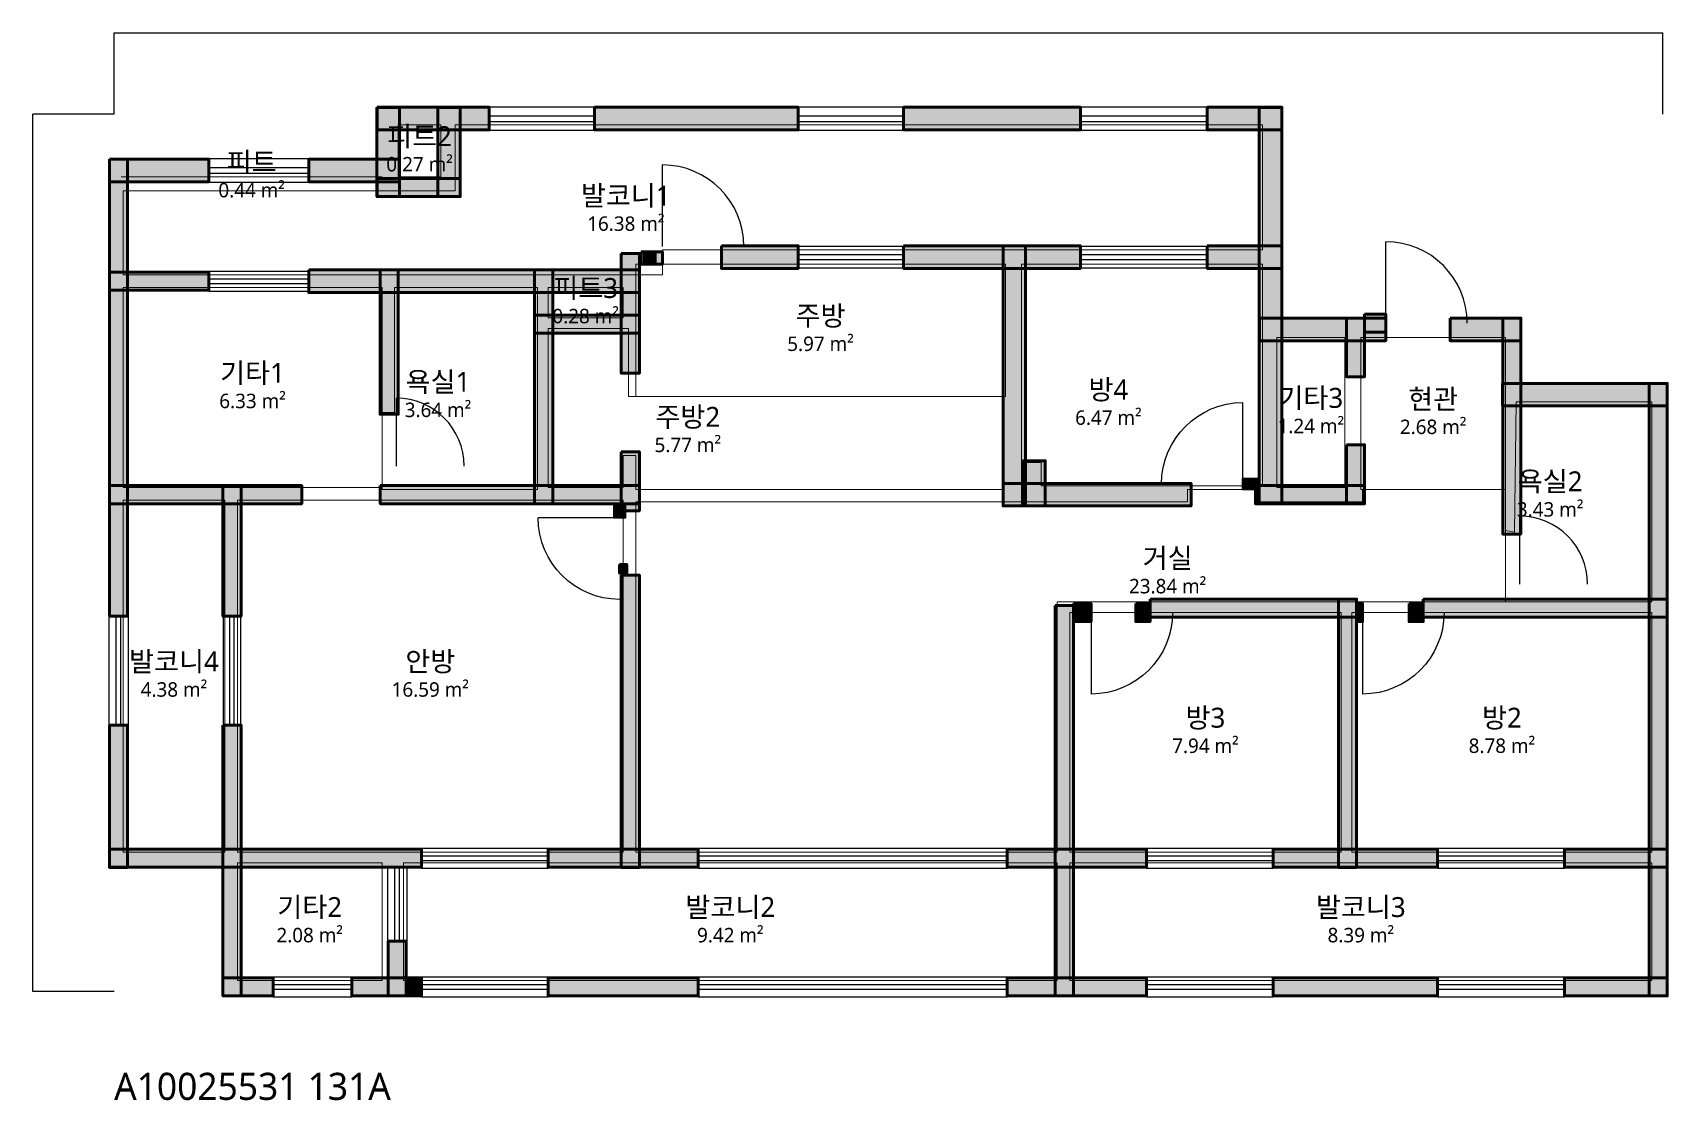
# Model space of a CAD drawing. Header units: millimetres. Extents: x -900 to 17171, y -1204 to 10596.
import ezdxf

# ---------------------------------------------------------------- set-up
doc = ezdxf.new("R2010")
doc.units = ezdxf.units.MM
for name, color, linetype, lineweight in [('A-ANNO-DIMS', 3, 'Continuous', 13), ('A-AREA', 9, 'Continuous', 13), ('A-AREA-IDEN', 7, 'Continuous', 18), ('A-DOOR', 4, 'Continuous', 25), ('A-GLAZ', 5, 'Continuous', 25), ('A-WALL-EXTR', 7, 'Continuous', 50), ('A-WALL-PATT', 8, 'Continuous', 9), ('A-WALL-PRTN', 8, 'Continuous', 35), ('A-WALL-STRC', 7, 'Continuous', 50)]:
    doc.layers.add(name, color=color, linetype=linetype, lineweight=lineweight)
doc.styles.add('OpenSansCondensed-Light', font='OpenSansCondensed-Light.ttf')
doc.styles.get("Standard").update_dxf_attribs({"font": 'malgun.ttf'})
doc.dimstyles.new('EZDXF', dxfattribs={"dimtxt": 0.25, "dimasz": 0.175, "dimexe": 0.375, "dimexo": 0.125, "dimgap": 0.1, "dimtad": 1, "dimlfac": 100, "dimzin": 12, "dimdsep": 46, "dimtxsty": 'OpenSansCondensed-Light', "dimblk": 'ARCHTICK', "dimcen": 2.5, "dimazin": 3, "dimtfac": 0.5, "dimtmove": 2, "dimatfit": 3})

# ---------------------------------------------------------------- blocks, each defined once
blk = doc.blocks.new('JJ-DOOR-SWING')
blk.add_line((0, 0), (0, 1000))
blk.add_arc((0, 0), 1000, 0, 90)
blk = doc.blocks.new('JJ-WIN-DOUBLE')
for p, q in [((0, 120), (1000, 120)), ((0, -120), (1000, -120))]:
    blk.add_line(p, q)
blk.add_lwpolyline([(0, -500), (1000, -500), (1000, 500), (0, 500)], close=True)
blk = doc.blocks.new('_ARCHTICK')
at = {"color": 0, "linetype": 'BYBLOCK', "const_width": 0.15}
blk.add_lwpolyline([(-0.5, -0.5), (0.5, 0.5)], dxfattribs=at)

msp = doc.modelspace()

# ---------------------------------------------------------------- hatches: boundary and pattern name
at = {"layer": 'A-WALL-PATT'}
h = msp.add_hatch(color=8, dxfattribs=at)
h.dxf.hatch_style = 1
h.paths.add_polyline_path([(2906, 9770.4), (3156, 9770.4), (3156, 8785.1), (2906, 8785.1)])
h = msp.add_hatch(color=8, dxfattribs=at)
h.dxf.hatch_style = 1
h.paths.add_polyline_path([(2906.6, 9771), (4146.7, 9771), (4146.7, 9521), (2906.6, 9521)])
h = msp.add_hatch(color=8, dxfattribs=at)
h.dxf.hatch_style = 1
h.paths.add_polyline_path([(3577.4, 9770.4), (3827.4, 9770.4), (3827.4, 8785.1), (3577.4, 8785.1)])
h = msp.add_hatch(color=8, dxfattribs=at)
h.dxf.hatch_style = 1
h.paths.add_polyline_path([(3826.8, 9771), (4146.7, 9771), (4146.7, 9521), (3826.8, 9521)])
h = msp.add_hatch(color=8, dxfattribs=at)
h.dxf.hatch_style = 1
h.paths.add_polyline_path([(5311.7, 9771), (7562.8, 9771), (7562.8, 9521), (5311.7, 9521)])
h = msp.add_hatch(color=8, dxfattribs=at)
h.dxf.hatch_style = 1
h.paths.add_polyline_path([(8727.8, 9771), (10682.7, 9771), (10682.7, 9521), (8727.8, 9521)])
h = msp.add_hatch(color=8, dxfattribs=at)
h.dxf.hatch_style = 1
h.paths.add_polyline_path([(12084.7, 9771), (12910.1, 9771), (12910.1, 9521), (12084.7, 9521)])
h = msp.add_hatch(color=8, dxfattribs=at)
h.dxf.hatch_style = 1
h.paths.add_polyline_path([(12660.7, 9770.4), (12910.7, 9770.4), (12910.7, 5388.8), (12660.7, 5388.8)])
h = msp.add_hatch(color=8, dxfattribs=at)
h.dxf.hatch_style = 1
h.paths.add_polyline_path([(-51.3, 9198.4), (1046.6, 9198.4), (1046.6, 8948.4), (-51.3, 8948.4)])
h = msp.add_hatch(color=8, dxfattribs=at)
h.dxf.hatch_style = 1
h.paths.add_polyline_path([(-50.6, 9197.8), (149.4, 9197.8), (149.4, 4146.7), (-50.6, 4146.7)])
h = msp.add_hatch(color=8, dxfattribs=at)
h.dxf.hatch_style = 1
h.paths.add_polyline_path([(2152.3, 9198.4), (3155.5, 9198.4), (3155.5, 8948.4), (2152.3, 8948.4)])
h = msp.add_hatch(color=8, dxfattribs=at)
h.dxf.hatch_style = 1
h.paths.add_polyline_path([(2906.6, 8985.8), (3826.8, 8985.8), (3826.8, 8785.8), (2906.6, 8785.8)])
h = msp.add_hatch(color=8, dxfattribs=at)
h.dxf.hatch_style = 1
h.paths.add_polyline_path([(5606.7, 8155.2), (5806.7, 8155.2), (5806.7, 6832.2), (5606.7, 6832.2)])
h = msp.add_hatch(color=8, dxfattribs=at)
h.dxf.hatch_style = 1
h.paths.add_polyline_path([(5825.1, 8174.9), (6062.1, 8174.9), (6062.1, 8036.7), (5825.1, 8036.7)])
h = msp.add_hatch(color=8, dxfattribs=at)
h.dxf.hatch_style = 1
h.paths.add_polyline_path([(5864.6, 8155.2), (5864.6, 8056.5), (5983.1, 8056.5), (5983.1, 8155.2)])
h = msp.add_hatch(color=8, dxfattribs=at)
h.dxf.hatch_style = 1
h.paths.add_polyline_path([(6713.7, 8240.7), (7562.8, 8240.7), (7562.8, 7990.7), (6713.7, 7990.7)])
h = msp.add_hatch(color=8, dxfattribs=at)
h.dxf.hatch_style = 1
h.paths.add_polyline_path([(8727.8, 8240.7), (10682.7, 8240.7), (10682.7, 7990.7), (8727.8, 7990.7)])
h = msp.add_hatch(color=8, dxfattribs=at)
h.dxf.hatch_style = 1
h.paths.add_polyline_path([(9827.1, 8240.1), (10077.1, 8240.1), (10077.1, 5365.1), (9827.1, 5365.1)])
h = msp.add_hatch(color=8, dxfattribs=at)
h.dxf.hatch_style = 1
h.paths.add_polyline_path([(12084.7, 8240.7), (12910.1, 8240.7), (12910.1, 7990.7), (12084.7, 7990.7)])
h = msp.add_hatch(color=8, dxfattribs=at)
h.dxf.hatch_style = 1
h.paths.add_polyline_path([(2152.3, 7974.1), (5807.4, 7974.1), (5807.4, 7724.1), (2152.3, 7724.1)])
h = msp.add_hatch(color=8, dxfattribs=at)
h.dxf.hatch_style = 1
h.paths.add_polyline_path([(2940.9, 7973.5), (3140.9, 7973.5), (3140.9, 6378), (2940.9, 6378)])
h = msp.add_hatch(color=8, dxfattribs=at)
h.dxf.hatch_style = 1
h.paths.add_polyline_path([(4649, 7973.5), (4849, 7973.5), (4849, 5388.8), (4649, 5388.8)])
h = msp.add_hatch(color=8, dxfattribs=at)
h.dxf.hatch_style = 1
h.paths.add_polyline_path([(-51.3, 7949.1), (1046.6, 7949.1), (1046.6, 7749.1), (-51.3, 7749.1)])
h = msp.add_hatch(color=8, dxfattribs=at)
h.dxf.hatch_style = 1
h.paths.add_polyline_path([(4648.3, 7475.2), (5807.4, 7475.2), (5807.4, 7275.2), (4648.3, 7275.2)])
h = msp.add_hatch(color=8, dxfattribs=at)
h.dxf.hatch_style = 1
h.paths.add_polyline_path([(12661.3, 7441), (14059.3, 7441), (14059.3, 7191), (12661.3, 7191)])
h = msp.add_hatch(color=8, dxfattribs=at)
h.dxf.hatch_style = 1
h.paths.add_polyline_path([(13623.6, 7440.4), (13823.6, 7440.4), (13823.6, 6792.7), (13623.6, 6792.7)])
h = msp.add_hatch(color=8, dxfattribs=at)
h.dxf.hatch_style = 1
h.paths.add_polyline_path([(13824.3, 7485.1), (14059.3, 7485.1), (14059.3, 7285.1), (13824.3, 7285.1)])
h = msp.add_hatch(color=8, dxfattribs=at)
h.dxf.hatch_style = 1
h.paths.add_polyline_path([(14770.2, 7441), (15552.1, 7441), (15552.1, 7191), (14770.2, 7191)])
h = msp.add_hatch(color=8, dxfattribs=at)
h.dxf.hatch_style = 1
h.paths.add_polyline_path([(15351.4, 7440.4), (15551.4, 7440.4), (15551.4, 5055), (15351.4, 5055)])
h = msp.add_hatch(color=8, dxfattribs=at)
h.dxf.hatch_style = 1
h.paths.add_polyline_path([(15350.7, 6720.2), (17171.3, 6720.2), (17171.3, 6470.2), (15350.7, 6470.2)])
h = msp.add_hatch(color=8, dxfattribs=at)
h.dxf.hatch_style = 1
h.paths.add_polyline_path([(16970.6, 6719.6), (17170.6, 6719.6), (17170.6, -51.3), (16970.6, -51.3)])
h = msp.add_hatch(color=8, dxfattribs=at)
h.dxf.hatch_style = 1
h.paths.add_polyline_path([(13623.6, 6042.4), (13823.6, 6042.4), (13823.6, 5388.8), (13623.6, 5388.8)])
h = msp.add_hatch(color=8, dxfattribs=at)
h.dxf.hatch_style = 1
h.paths.add_polyline_path([(5606.7, 5963.4), (5806.7, 5963.4), (5806.7, 5311.7), (5606.7, 5311.7)])
h = msp.add_hatch(color=8, dxfattribs=at)
h.dxf.hatch_style = 1
h.paths.add_polyline_path([(10044.3, 5864.6), (10294.3, 5864.6), (10294.3, 5365.1), (10044.3, 5365.1)])
h = msp.add_hatch(color=8, dxfattribs=at)
h.dxf.hatch_style = 1
h.paths.add_polyline_path([(9827.7, 5614.5), (11907, 5614.5), (11907, 5364.5), (9827.7, 5364.5)])
h = msp.add_hatch(color=8, dxfattribs=at)
h.dxf.hatch_style = 1
h.paths.add_polyline_path([(12479.6, 5667.9), (12661.3, 5667.9), (12661.3, 5547.9), (12479.6, 5547.9)])
h = msp.add_hatch(color=8, dxfattribs=at)
h.dxf.hatch_style = 1
h.paths.add_polyline_path([(-51.3, 5589.5), (2073.4, 5589.5), (2073.4, 5389.5), (-51.3, 5389.5)])
h = msp.add_hatch(color=8, dxfattribs=at)
h.dxf.hatch_style = 1
h.paths.add_polyline_path([(1203.3, 5590.2), (1403.3, 5590.2), (1403.3, 4146.7), (1203.3, 4146.7)])
h = msp.add_hatch(color=8, dxfattribs=at)
h.dxf.hatch_style = 1
h.paths.add_polyline_path([(2942.2, 5589.5), (5807.4, 5589.5), (5807.4, 5389.5), (2942.2, 5389.5)])
h = msp.add_hatch(color=8, dxfattribs=at)
h.dxf.hatch_style = 1
h.paths.add_polyline_path([(12617.9, 5589.5), (13824.3, 5589.5), (13824.3, 5389.5), (12617.9, 5389.5)])
h = msp.add_hatch(color=8, dxfattribs=at)
h.dxf.hatch_style = 1
h.paths.add_polyline_path([(5528.2, 5388.8), (5648.2, 5388.8), (5648.2, 5232.8), (5528.2, 5232.8)])
h = msp.add_hatch(color=8, dxfattribs=at)
h.dxf.hatch_style = 1
h.paths.add_polyline_path([(5588.2, 4719.4), (5667.2, 4719.4), (5667.2, 4620.6), (5588.2, 4620.6)])
h = msp.add_hatch(color=8, dxfattribs=at)
h.dxf.hatch_style = 1
h.paths.add_polyline_path([(5606.7, 4600.9), (5806.7, 4600.9), (5806.7, 1370.4), (5606.7, 1370.4)])
h = msp.add_hatch(color=8, dxfattribs=at)
h.dxf.hatch_style = 1
h.paths.add_polyline_path([(10405, 4265.2), (10605, 4265.2), (10605, -51.3), (10405, -51.3)])
h = msp.add_hatch(color=8, dxfattribs=at)
h.dxf.hatch_style = 1
h.paths.add_polyline_path([(10605.7, 4286.2), (10801.2, 4286.2), (10801.2, 4086.2), (10605.7, 4086.2)])
h = msp.add_hatch(color=8, dxfattribs=at)
h.dxf.hatch_style = 1
h.paths.add_polyline_path([(11294.9, 4286.2), (11452.8, 4286.2), (11452.8, 4086.2), (11294.9, 4086.2)])
h = msp.add_hatch(color=8, dxfattribs=at)
h.dxf.hatch_style = 1
h.paths.add_polyline_path([(11452.8, 4335.6), (13735.5, 4335.6), (13735.5, 4135.6), (11452.8, 4135.6)])
h = msp.add_hatch(color=8, dxfattribs=at)
h.dxf.hatch_style = 1
h.paths.add_polyline_path([(13534.8, 4336.3), (13734.8, 4336.3), (13734.8, 1370.4), (13534.8, 1370.4)])
h = msp.add_hatch(color=8, dxfattribs=at)
h.dxf.hatch_style = 1
h.paths.add_polyline_path([(13735.5, 4286.2), (13802.6, 4286.2), (13802.6, 4086.2), (13735.5, 4086.2)])
h = msp.add_hatch(color=8, dxfattribs=at)
h.dxf.hatch_style = 1
h.paths.add_polyline_path([(14316, 4286.2), (14474, 4286.2), (14474, 4086.2), (14316, 4086.2)])
h = msp.add_hatch(color=8, dxfattribs=at)
h.dxf.hatch_style = 1
h.paths.add_polyline_path([(14474, 4335.6), (17171.3, 4335.6), (17171.3, 4135.6), (14474, 4135.6)])
h = msp.add_hatch(color=8, dxfattribs=at)
h.dxf.hatch_style = 1
h.paths.add_polyline_path([(-50.6, 2942.2), (149.4, 2942.2), (149.4, 1370.4), (-50.6, 1370.4)])
h = msp.add_hatch(color=8, dxfattribs=at)
h.dxf.hatch_style = 1
h.paths.add_polyline_path([(1203.3, 2942.2), (1403.3, 2942.2), (1403.3, -51.3), (1203.3, -51.3)])
h = msp.add_hatch(color=8, dxfattribs=at)
h.dxf.hatch_style = 1
h.paths.add_polyline_path([(-51.3, 1571.1), (3396.4, 1571.1), (3396.4, 1371.1), (-51.3, 1371.1)])
h = msp.add_hatch(color=8, dxfattribs=at)
h.dxf.hatch_style = 1
h.paths.add_polyline_path([(4798.3, 1571.1), (6457, 1571.1), (6457, 1371.1), (4798.3, 1371.1)])
h = msp.add_hatch(color=8, dxfattribs=at)
h.dxf.hatch_style = 1
h.paths.add_polyline_path([(9873.1, 1571.1), (11413.3, 1571.1), (11413.3, 1371.1), (9873.1, 1371.1)])
h = msp.add_hatch(color=8, dxfattribs=at)
h.dxf.hatch_style = 1
h.paths.add_polyline_path([(12815.3, 1571.1), (14632, 1571.1), (14632, 1371.1), (12815.3, 1371.1)])
h = msp.add_hatch(color=8, dxfattribs=at)
h.dxf.hatch_style = 1
h.paths.add_polyline_path([(16034, 1571.1), (17171.3, 1571.1), (17171.3, 1371.1), (16034, 1371.1)])
h = msp.add_hatch(color=8, dxfattribs=at)
h.dxf.hatch_style = 1
h.paths.add_polyline_path([(3029.8, 552.9), (3229.8, 552.9), (3229.8, -51.3), (3029.8, -51.3)])
h = msp.add_hatch(color=8, dxfattribs=at)
h.dxf.hatch_style = 1
h.paths.add_polyline_path([(1202.5, 149.4), (1757.4, 149.4), (1757.4, -50.6), (1202.5, -50.6)])
h = msp.add_hatch(color=8, dxfattribs=at)
h.dxf.hatch_style = 1
h.paths.add_polyline_path([(2626.3, 149.4), (3396.4, 149.4), (3396.4, -50.6), (2626.3, -50.6)])
h = msp.add_hatch(color=8, dxfattribs=at)
h.dxf.hatch_style = 1
h.paths.add_polyline_path([(3230.5, 149.4), (3396.4, 149.4), (3396.4, -50.6), (3230.5, -50.6)])
h = msp.add_hatch(color=8, dxfattribs=at)
h.dxf.hatch_style = 1
h.paths.add_polyline_path([(4798.3, 149.4), (6457, 149.4), (6457, -50.6), (4798.3, -50.6)])
h = msp.add_hatch(color=8, dxfattribs=at)
h.dxf.hatch_style = 1
h.paths.add_polyline_path([(9873.1, 149.4), (11413.3, 149.4), (11413.3, -50.6), (9873.1, -50.6)])
h = msp.add_hatch(color=8, dxfattribs=at)
h.dxf.hatch_style = 1
h.paths.add_polyline_path([(12815.3, 149.4), (14632, 149.4), (14632, -50.6), (12815.3, -50.6)])
h = msp.add_hatch(color=8, dxfattribs=at)
h.dxf.hatch_style = 1
h.paths.add_polyline_path([(16034, 149.4), (17171.3, 149.4), (17171.3, -50.6), (16034, -50.6)])

# ---------------------------------------------------------------- linework, layer by layer
at = {"layer": 'A-AREA'}
for points in [[(98.7, 8846.3), (98.7, 7918.2), (6062.1, 7918.2), (6062.1, 8194.7), (12696.8, 8194.7), (12696.8, 9576.9), (3771.5, 9576.9), (3771.5, 8846.3)], [(3139.7, 9576.9), (3139.7, 9004.3), (3613.6, 9004.3), (3613.6, 9576.9)], [(79, 9004.3), (79, 9004.3), (2961.9, 9004.3), (2961.9, 9004.3)], [(5765.9, 6575.5), (9853.4, 6575.5), (9853.4, 8036.7), (5765.9, 8036.7)], [(10031.1, 8036.7), (10031.1, 5844.9), (10248.3, 5844.9), (10248.3, 5588.2), (12696.8, 5588.2), (12696.8, 8036.7)], [(98.7, 5568.4), (2961.9, 5568.4), (2961.9, 7780), (98.7, 7780)], [(2961.9, 5548.7), (4679.9, 5548.7), (4679.9, 7780), (3100.2, 7780), (3100.2, 6397.8), (2961.9, 6397.8)], [(4798.3, 7780), (4798.3, 7444.3), (5627.7, 7444.3), (5627.7, 7780)], [(4798.3, 7325.9), (4798.3, 5568.4), (5627.7, 5568.4), (5627.7, 5923.9), (5765.9, 5923.9), (5765.9, 5548.7), (9833.6, 5548.7), (9833.6, 6575.5), (5686.9, 6575.5), (5686.9, 7325.9)], [(12854.8, 7227.1), (12854.8, 5568.4), (13605.2, 5568.4), (13605.2, 7227.1)], [(15382.3, 7227.1), (15382.3, 5548.7), (13782.9, 5548.7), (13782.9, 7227.1)], [(15382.3, 6516.3), (15382.3, 4304.7), (17001.5, 4304.7), (17001.5, 6516.3), (15500.8, 6516.3), (15481.1, 5074.8), (15382.3, 5094.5)], [(98.7, 5430.2), (98.7, 1540.2), (1224.3, 1540.2), (1224.3, 5430.2)], [(1362.5, 5430.2), (1362.5, 1540.2), (5627.7, 1540.2), (5627.7, 5430.2)], [(5765.9, 1540.2), (10426, 1540.2), (10426, 4304.7), (15382.3, 4304.7), (15382.3, 5548.7), (13802.6, 5548.7), (13802.6, 5410.5), (12637.6, 5410.5), (12637.6, 5548.7), (11867.5, 5548.7), (11867.5, 5410.5), (5765.9, 5410.5)], [(10564.2, 4186.2), (10564.2, 1540.2), (13565.7, 1540.2), (13565.7, 4186.2)], [(13684.1, 1540.2), (17001.5, 1540.2), (17001.5, 4186.2), (13684.1, 4186.2)], [(1362.5, 1421.7), (1362.5, 118.5), (2961.9, 118.5), (2961.9, 1421.7)], [(3198.9, 1421.7), (3198.9, 118.5), (10426, 118.5), (10426, 1421.7)], [(10564.2, 1421.7), (10564.2, 118.5), (17001.5, 118.5), (17001.5, 1421.7)]]:
    msp.add_lwpolyline(points, close=True, dxfattribs=at)
at = {"layer": 'A-WALL-EXTR'}
for points in [[(2906, 9770.4), (3156, 9770.4), (3156, 8785.1), (2906, 8785.1)], [(2906.6, 9771), (4146.7, 9771), (4146.7, 9521), (2906.6, 9521)], [(3577.4, 9770.4), (3827.4, 9770.4), (3827.4, 8785.1), (3577.4, 8785.1)], [(3826.8, 9771), (4146.7, 9771), (4146.7, 9521), (3826.8, 9521)], [(5311.7, 9771), (7562.8, 9771), (7562.8, 9521), (5311.7, 9521)], [(8727.8, 9771), (10682.7, 9771), (10682.7, 9521), (8727.8, 9521)], [(12084.7, 9771), (12910.1, 9771), (12910.1, 9521), (12084.7, 9521)], [(12660.7, 9770.4), (12910.7, 9770.4), (12910.7, 5388.8), (12660.7, 5388.8)], [(-51.3, 9198.4), (1046.6, 9198.4), (1046.6, 8948.4), (-51.3, 8948.4)], [(2152.3, 9198.4), (3155.5, 9198.4), (3155.5, 8948.4), (2152.3, 8948.4)], [(5825.1, 8174.9), (6062.1, 8174.9), (6062.1, 8036.7), (5825.1, 8036.7)], [(5864.6, 8155.2), (5864.6, 8056.5), (5983.1, 8056.5), (5983.1, 8155.2)], [(6713.7, 8240.7), (7562.8, 8240.7), (7562.8, 7990.7), (6713.7, 7990.7)], [(8727.8, 8240.7), (10682.7, 8240.7), (10682.7, 7990.7), (8727.8, 7990.7)], [(9827.1, 8240.1), (10077.1, 8240.1), (10077.1, 5365.1), (9827.1, 5365.1)], [(12084.7, 8240.7), (12910.1, 8240.7), (12910.1, 7990.7), (12084.7, 7990.7)], [(2152.3, 7974.1), (5807.4, 7974.1), (5807.4, 7724.1), (2152.3, 7724.1)], [(12661.3, 7441), (14059.3, 7441), (14059.3, 7191), (12661.3, 7191)], [(14770.2, 7441), (15552.1, 7441), (15552.1, 7191), (14770.2, 7191)], [(15350.7, 6720.2), (17171.3, 6720.2), (17171.3, 6470.2), (15350.7, 6470.2)], [(10044.3, 5864.6), (10294.3, 5864.6), (10294.3, 5365.1), (10044.3, 5365.1)], [(9827.7, 5614.5), (11907, 5614.5), (11907, 5364.5), (9827.7, 5364.5)], [(5588.2, 4719.4), (5667.2, 4719.4), (5667.2, 4620.6), (5588.2, 4620.6)]]:
    msp.add_lwpolyline(points, close=True, dxfattribs=at)
at = {"layer": 'A-WALL-PRTN'}
for points in [[(12479.6, 5667.9), (12661.3, 5667.9), (12661.3, 5547.9), (12479.6, 5547.9)], [(5528.2, 5388.8), (5648.2, 5388.8), (5648.2, 5232.8), (5528.2, 5232.8)]]:
    msp.add_lwpolyline(points, close=True, dxfattribs=at)
at = {"layer": 'A-WALL-STRC'}
for points in [[(-50.6, 9197.8), (149.4, 9197.8), (149.4, 4146.7), (-50.6, 4146.7)], [(2906.6, 8985.8), (3826.8, 8985.8), (3826.8, 8785.8), (2906.6, 8785.8)], [(5606.7, 8155.2), (5806.7, 8155.2), (5806.7, 6832.2), (5606.7, 6832.2)], [(2940.9, 7973.5), (3140.9, 7973.5), (3140.9, 6378), (2940.9, 6378)], [(4649, 7973.5), (4849, 7973.5), (4849, 5388.8), (4649, 5388.8)], [(-51.3, 7949.1), (1046.6, 7949.1), (1046.6, 7749.1), (-51.3, 7749.1)], [(4648.3, 7475.2), (5807.4, 7475.2), (5807.4, 7275.2), (4648.3, 7275.2)], [(13623.6, 7440.4), (13823.6, 7440.4), (13823.6, 6792.7), (13623.6, 6792.7)], [(13824.3, 7485.1), (14059.3, 7485.1), (14059.3, 7285.1), (13824.3, 7285.1)], [(15351.4, 7440.4), (15551.4, 7440.4), (15551.4, 5055), (15351.4, 5055)], [(16970.6, 6719.6), (17170.6, 6719.6), (17170.6, -51.3), (16970.6, -51.3)], [(13623.6, 6042.4), (13823.6, 6042.4), (13823.6, 5388.8), (13623.6, 5388.8)], [(5606.7, 5963.4), (5806.7, 5963.4), (5806.7, 5311.7), (5606.7, 5311.7)], [(-51.3, 5589.5), (2073.4, 5589.5), (2073.4, 5389.5), (-51.3, 5389.5)], [(1203.3, 5590.2), (1403.3, 5590.2), (1403.3, 4146.7), (1203.3, 4146.7)], [(2942.2, 5589.5), (5807.4, 5589.5), (5807.4, 5389.5), (2942.2, 5389.5)], [(12617.9, 5589.5), (13824.3, 5589.5), (13824.3, 5389.5), (12617.9, 5389.5)], [(5606.7, 4600.9), (5806.7, 4600.9), (5806.7, 1370.4), (5606.7, 1370.4)], [(10405, 4265.2), (10605, 4265.2), (10605, -51.3), (10405, -51.3)], [(10605.7, 4286.2), (10801.2, 4286.2), (10801.2, 4086.2), (10605.7, 4086.2)], [(11294.9, 4286.2), (11452.8, 4286.2), (11452.8, 4086.2), (11294.9, 4086.2)], [(11452.8, 4335.6), (13735.5, 4335.6), (13735.5, 4135.6), (11452.8, 4135.6)], [(13534.8, 4336.3), (13734.8, 4336.3), (13734.8, 1370.4), (13534.8, 1370.4)], [(13735.5, 4286.2), (13802.6, 4286.2), (13802.6, 4086.2), (13735.5, 4086.2)], [(14316, 4286.2), (14474, 4286.2), (14474, 4086.2), (14316, 4086.2)], [(14474, 4335.6), (17171.3, 4335.6), (17171.3, 4135.6), (14474, 4135.6)], [(-50.6, 2942.2), (149.4, 2942.2), (149.4, 1370.4), (-50.6, 1370.4)], [(1203.3, 2942.2), (1403.3, 2942.2), (1403.3, -51.3), (1203.3, -51.3)], [(-51.3, 1571.1), (3396.4, 1571.1), (3396.4, 1371.1), (-51.3, 1371.1)], [(4798.3, 1571.1), (6457, 1571.1), (6457, 1371.1), (4798.3, 1371.1)], [(9873.1, 1571.1), (11413.3, 1571.1), (11413.3, 1371.1), (9873.1, 1371.1)], [(12815.3, 1571.1), (14632, 1571.1), (14632, 1371.1), (12815.3, 1371.1)], [(16034, 1571.1), (17171.3, 1571.1), (17171.3, 1371.1), (16034, 1371.1)], [(3029.8, 552.9), (3229.8, 552.9), (3229.8, -51.3), (3029.8, -51.3)], [(1202.5, 149.4), (1757.4, 149.4), (1757.4, -50.6), (1202.5, -50.6)], [(2626.3, 149.4), (3396.4, 149.4), (3396.4, -50.6), (2626.3, -50.6)], [(3230.5, 149.4), (3396.4, 149.4), (3396.4, -50.6), (3230.5, -50.6)], [(4798.3, 149.4), (6457, 149.4), (6457, -50.6), (4798.3, -50.6)], [(9873.1, 149.4), (11413.3, 149.4), (11413.3, -50.6), (9873.1, -50.6)], [(12815.3, 149.4), (14632, 149.4), (14632, -50.6), (12815.3, -50.6)], [(16034, 149.4), (17171.3, 149.4), (17171.3, -50.6), (16034, -50.6)]]:
    msp.add_lwpolyline(points, close=True, dxfattribs=at)

# ---------------------------------------------------------------- block references
at = {"layer": 'A-DOOR'}
for p, xscale, yscale in [((6062.1, 8234.2), 0.9, 0.9), ((14059.3, 7385.1), 0.9, 0.9), ((3119.9, 5805.4), 0.75, 0.75), ((15540.3, 4502.1), 0.75, 0.75), ((10801.2, 4186.2), 0.9, -0.9), ((13802.6, 4186.2), 0.9, -0.9)]:
    msp.add_blockref('JJ-DOOR-SWING', p, dxfattribs=dict(at, xscale=xscale, yscale=yscale))
at = {"layer": 'A-DOOR', "xscale": 0.9, "yscale": -0.9}
for p, rotation in [((12479.6, 5607.9), 180), ((5588.2, 5232.8), -90)]:
    msp.add_blockref('JJ-DOOR-SWING', p, dxfattribs=dict(at, rotation=rotation))
at = {"layer": 'A-GLAZ'}
for p, xscale, yscale in [((4146.7, 9646), 1.165, 0.2567012058851197), ((7562.8, 9646), 1.1649999999999991, 0.2567012058851197), ((10682.7, 9646), 1.402, 0.2567012058851197), ((1046.6, 9073.4), 1.1057000000000003, 0.2567012058851197), ((7562.8, 8115.7), 1.1649999999999991, 0.236954959278572), ((10682.7, 8115.7), 1.402, 0.236954959278572), ((1046.6, 7849.1), 1.1057000000000003, 0.21720871267202435), ((3396.4, 1471.1), 1.4019000000000001, 0.21720871267202435), ((6457, 1471.1), 3.4161000000000006, 0.21720871267202435), ((11413.3, 1471.1), 1.402, 0.21720871267202435), ((14632, 1471.1), 1.402, 0.21720871267202435), ((1757.4, 49.4), 0.8689000000000001, 0.21720871267202435), ((3396.4, 49.4), 1.4019000000000001, 0.21720871267202435), ((6457, 49.4), 3.4161000000000006, 0.21720871267202435), ((11413.3, 49.4), 1.402, 0.21720871267202435), ((14632, 49.4), 1.402, 0.21720871267202435)]:
    msp.add_blockref('JJ-WIN-DOUBLE', p, dxfattribs=dict(at, xscale=xscale, yscale=yscale))
at = {"layer": 'A-GLAZ', "rotation": 90}
for p, xscale, yscale in [((49.4, 2942.2), 1.2045, 0.21720871267202435), ((1303.3, 2942.2), 1.2045, 0.19746246606547668), ((3129.8, 552.9), 0.8096, 0.21720871267202435)]:
    msp.add_blockref('JJ-WIN-DOUBLE', p, dxfattribs=dict(at, xscale=xscale, yscale=yscale))

# ---------------------------------------------------------------- texts
at = {"layer": 'A-AREA-IDEN'}
for s, insert, char_height, attachment_point in [('피트2', (3376.65, 9440.6), 220, 5), ('피트', (1520.45, 9154.3), 220, 5), ('0.27 m²', (3376.65, 9140.6), 160, 5), ('0.44 m²', (1520.45, 8854.3), 160, 5), ('발코니1', (5657.275, 8784.025), 220, 5), ('16.38 m²', (5657.275, 8484.025), 160, 5), ('피트3', (5213, 7762.15), 220, 5), ('주방', (7809.65, 7456.1), 220, 5), ('0.28 m²', (5213, 7462.15), 160, 5), ('5.97 m²', (7809.65, 7156.1), 160, 5), ('기타1', (1530.3, 6824.2), 220, 5), ('욕실1', (3580.66667, 6725.5), 220, 5), ('방4', (10992.06667, 6639.93333), 220, 5), ('기타3', (13230, 6547.75), 220, 5), ('6.33 m²', (1530.3, 6524.2), 160, 5), ('3.64 m²', (3580.66667, 6425.5), 160, 5), ('현관', (14582.6, 6537.9), 220, 5), ('주방2', (6342.48, 6338.48), 220, 5), ('6.47 m²', (10992.06667, 6339.93333), 160, 5), ('1.24 m²', (13230, 6247.75), 160, 5), ('2.68 m²', (14582.6, 6237.9), 160, 5), ('5.77 m²', (6342.48, 6038.48), 160, 5), ('욕실2', (15875.97143, 5625.37143), 220, 5), ('3.43 m²', (15875.97143, 5325.37143), 160, 5), ('거실', (11646.98333, 4777.21667), 220, 5), ('23.84 m²', (11646.98333, 4477.21667), 160, 5), ('발코니4', (661.5, 3635.2), 220, 5), ('안방', (3495.1, 3635.2), 220, 5), ('4.38 m²', (661.5, 3335.2), 160, 5), ('16.59 m²', (3495.1, 3335.2), 160, 5), ('방3', (12064.95, 3013.2), 220, 5), ('방2', (15342.8, 3013.2), 220, 5), ('7.94 m²', (12064.95, 2713.2), 160, 5), ('8.78 m²', (15342.8, 2713.2), 160, 5), ('기타2', (2162.2, 920.1), 220, 5), ('발코니2', (6812.45, 920.1), 220, 5), ('발코니3', (13782.85, 920.1), 220, 5), ('2.08 m²', (2162.2, 620.1), 160, 5), ('9.42 m²', (6812.45, 620.1), 160, 5), ('8.39 m²', (13782.85, 620.1), 160, 5), ('A10025531 131A', (0, -900), 300, 1)]:
    msp.add_mtext(s, dxfattribs=dict(at, insert=insert, char_height=char_height, attachment_point=attachment_point))

# ---------------------------------------------------------------- dimensions: what is measured, and where the dimension line sits
at = {"layer": 'A-ANNO-DIMS'}
msp.add_linear_dim(base=(0, 10595.40708), p1=(0, 9695.40708), p2=(17119.99581, 9695.40708), dimstyle='EZDXF', dxfattribs=at).render()
msp.add_linear_dim(base=(-900, 0), p1=(0, 0), p2=(0, 9695.40708), angle=90, dimstyle='EZDXF', dxfattribs=at).render()

doc.saveas('drawing.dxf')
